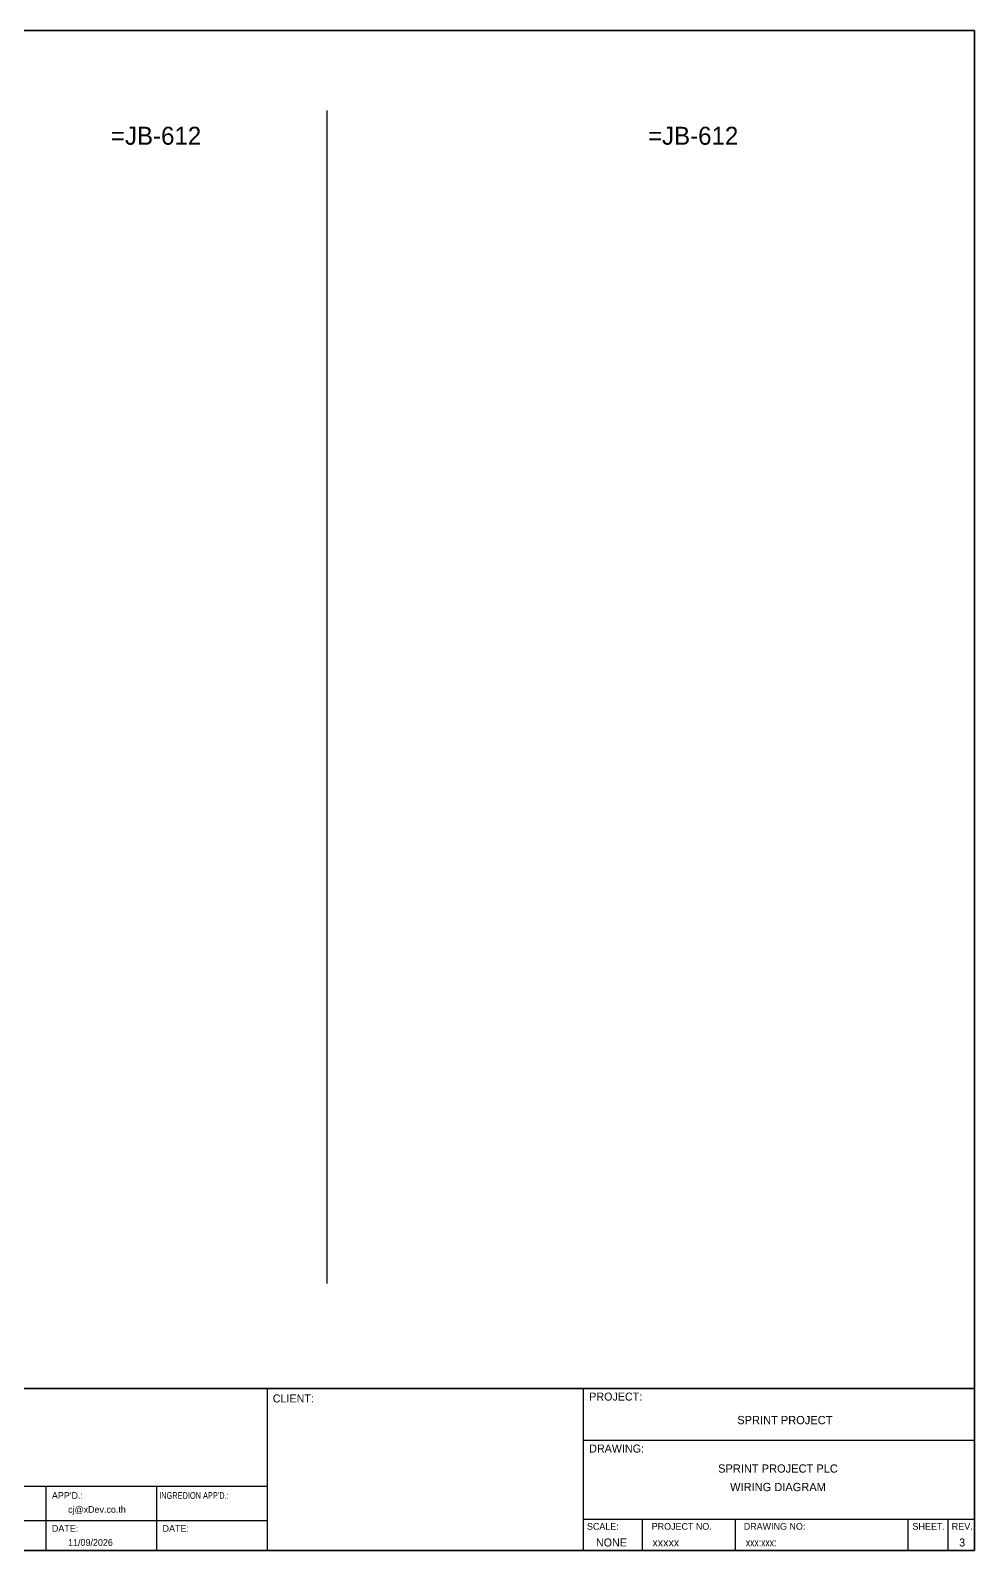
# Model space of a CAD drawing. Header units: metres. Extents: x 0 to 54213, y 0 to 2704.
# Drawn here: x 23181 to 24860, y 0 to 2704 of the extents above; entities that cross this region are included whole.
import ezdxf
from ezdxf.enums import TextEntityAlignment as Align

# ---------------------------------------------------------------- set-up
doc = ezdxf.new("R2010")
doc.units = ezdxf.units.M

msp = doc.modelspace()

# ---------------------------------------------------------------- linework, layer by layer
at = {"color": 4}
for p, q in [((24268.8, 56.1), (24268.8, 0)), ((24434.1, 56.1), (24434.1, 0))]:
    msp.add_line(p, q, dxfattribs=at)
at = {"color": 4, "ltscale": 0.5}
for p, q in [((24741.2, 56.1), (24741.2, 0)), ((24741.2, 56.1), (24741.2, 0)), ((24812.4, 56.1), (24812.4, 0)), ((24812.4, 56.1), (24812.4, 0))]:
    msp.add_line(p, q, dxfattribs=at)
at = {"layer": 'GT_1', "color": 4}
for p, q in [((23602.3, 0), (23602.3, 288.2)), ((24164.6, 0), (24164.6, 288.2)), ((24164.6, 0), (24164.6, 288.2)), ((24164.6, 0), (24164.6, 288.2)), ((23602.3, 114.3), (22815.3, 114.3)), ((23208.8, 0), (23208.8, 114.3)), ((23405.6, 0), (23405.6, 114.3)), ((24164.6, 56.1), (24859.8, 56.1)), ((23602.3, 52.9), (22815.3, 52.9))]:
    msp.add_line(p, q, dxfattribs=at)
at = {"layer": 'HELPPOINT', "color": 4, "lineweight": 35}
for p, q in [((20966.5, 2704.2), (24859.8, 2704.2)), ((20966.5, 2704.2), (24859.8, 2704.2)), ((24859.8, 2704.2), (24859.8, 0)), ((24859.8, 2704.2), (24859.8, 0)), ((24859.8, 0), (20966.5, 0)), ((24859.8, 0), (20966.5, 0))]:
    msp.add_line(p, q, dxfattribs=at)
at = {"layer": 'HELPPOINT', "color": 4}
for p, q in [((24164.6, 196.6), (24859.8, 196.6)), ((24164.6, 196.6), (24859.8, 196.6)), ((24164.6, 56.1), (24859.8, 56.1))]:
    msp.add_line(p, q, dxfattribs=at)
at = {"layer": 'MEMBER', "color": 4, "lineweight": 35}
msp.add_line((20966.5, 288.2), (24859.8, 288.2), dxfattribs=at)
msp.add_line((20966.5, 288.2), (24859.8, 288.2), dxfattribs=at)
at = {"layer": 'MEMBER', "color": 4}
for p, q in [((24164.6, 196.6), (24859.8, 196.6)), ((24164.6, 196.6), (24859.8, 196.6)), ((24164.6, 56.1), (24859.8, 56.1)), ((24164.6, 56.1), (24859.8, 56.1))]:
    msp.add_line(p, q, dxfattribs=at)
at = {"layer": 'x01001-FrameArea'}
msp.add_line((23707.8, 2561.5), (23707.8, 475), dxfattribs=at)

# ---------------------------------------------------------------- texts
at = {"color": 2}
for p in [(23404.2, 2516.8), (24359.3, 2516.8)]:
    msp.add_text('=JB-612', height=32, dxfattribs=at).set_placement(p, align=Align.MIDDLE_CENTER)
at = {"color": 4, "ltscale": 100}
for s, p in [('SPRINT PROJECT', (24522.4, 232.2)), ('SPRINT PROJECT PLC', (24510.2, 146)), ('WIRING DIAGRAM', (24510.2, 113.1))]:
    msp.add_text(s, height=14.693, dxfattribs=at).set_placement(p, align=Align.MIDDLE_CENTER)
at = {"layer": 'GT_1', "color": 4}
for s, p in [('CLIENT:', (23611.8, 263.5)), ('PROJECT:', (24174.5, 266.8)), ('DRAWING:', (24174.5, 174.4))]:
    msp.add_text(s, height=14.25, dxfattribs=at).set_placement(p)
at = {"layer": 'MEMBER', "color": 4, "ltscale": 0.8}
for s, height, p in [("APP'D.:", 11.88, (23219, 92.1)), ('cj@xDev.co.th', 11.875, (23247.8, 67.2)), ('DATE:', 11.88, (23219, 33.6)), ('DATE:', 11.88, (23415.8, 33.6)), ('SCALE:', 11.88, (24170.5, 37.1)), ('PROJECT NO.', 11.875, (24285.7, 37.1)), ('DRAWING NO:', 11.875, (24449.4, 37.1)), ('SHEET.', 12, (24749.2, 37.1)), ('REV.', 12, (24819.1, 37.1)), ('11/09/2026', 11.88, (23247.8, 8.5)), ('NONE', 14.23, (24186.5, 7.3)), ('xxxxx', 14.23, (24286.9, 7.3))]:
    msp.add_text(s, height=height, dxfattribs=at).set_placement(p)
at = {"layer": 'MEMBER', "color": 4, "ltscale": 0.8, "width": 0.8}
for s, height, p in [("INGREDION APP'D.:", 11.875, (23409.8, 92.1)), ('xxx:xxx:', 14.23, (24453.1, 7.3))]:
    msp.add_text(s, height=height, dxfattribs=at).set_placement(p)
at = {"layer": 'MEMBER', "color": 4, "ltscale": 0.8}
msp.add_text('3', height=14.2, dxfattribs=at).set_placement((24837.7, 7.3), align=Align.CENTER)

doc.saveas('drawing.dxf')
